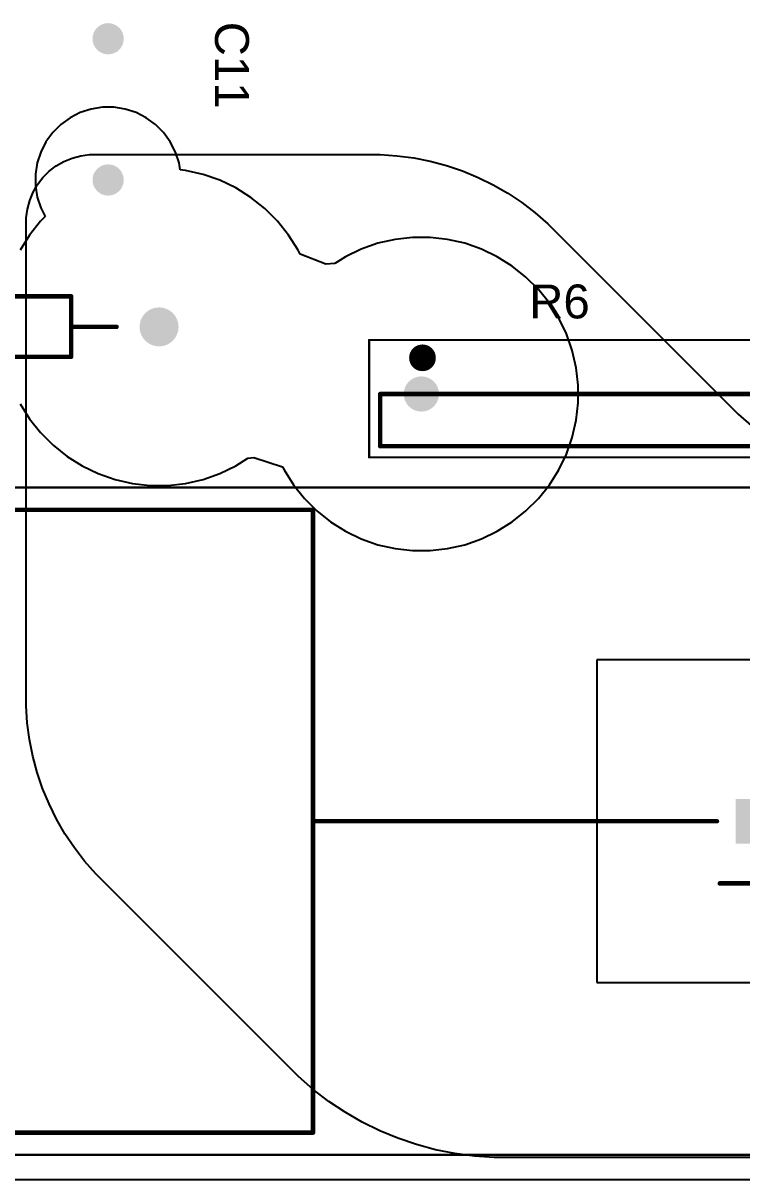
# Model space of a CAD drawing. Header units: millimetres. Extents: x 24 to 183, y 18 to 128.
# Drawn here: x 95.7 to 128, y 18.4 to 70.4 of the extents above; entities that cross this region are included whole.
import ezdxf

# ---------------------------------------------------------------- set-up
doc = ezdxf.new("R2010")
doc.units = ezdxf.units.MM
for name, color, linetype in [('BottomLayer', 5, 'Continuous'), ('BottomSolder', 6, 'Continuous'), ('Mechanical13', 56, 'Continuous'), ('Mechanical15', 56, 'Continuous'), ('Mechanical5', 56, 'Continuous'), ('MultiLayer', 9, 'Continuous'), ('PadHoleLayer', 156, 'Continuous'), ('TopLayer', 1, 'Continuous'), ('TopOverlay', 2, 'Continuous'), ('TopSolder', 216, 'Continuous')]:
    doc.layers.add(name, color=color, linetype=linetype)
doc.styles.add('Arial', font='arial.ttf', dxfattribs={"height": 0.2})

# ---------------------------------------------------------------- blocks, each defined once
blk = doc.blocks.new('C331C222KHR5HA_8')
at = {"layer": 'BottomLayer'}
h = blk.add_hatch(color=5, dxfattribs=at)
edge = h.paths.add_edge_path()
edge.add_arc((0, 0), 0.6, 0, 360)
h = blk.add_hatch(color=5, dxfattribs=at)
edge = h.paths.add_edge_path()
edge.add_arc((6.35, 0), 0.6, 0, 360)
at = {"layer": 'BottomSolder'}
h = blk.add_hatch(color=6, dxfattribs=at)
edge = h.paths.add_edge_path()
edge.add_arc((0, 0), 0.702, 0, 360)
h = blk.add_hatch(color=6, dxfattribs=at)
edge = h.paths.add_edge_path()
edge.add_arc((6.35, 0), 0.702, 0, 360)
at = {"layer": 'MultiLayer'}
h = blk.add_hatch(color=9, dxfattribs=at)
edge = h.paths.add_edge_path()
edge.add_arc((0, 0), 0.6, 0, 360)
h = blk.add_hatch(color=9, dxfattribs=at)
edge = h.paths.add_edge_path()
edge.add_arc((6.35, 0), 0.6, 0, 360)
at = {"layer": 'PadHoleLayer'}
h = blk.add_hatch(color=156, dxfattribs=at)
edge = h.paths.add_edge_path()
edge.add_arc((0, 0), 0.35, 0, 360)
h = blk.add_hatch(color=156, dxfattribs=at)
edge = h.paths.add_edge_path()
edge.add_arc((6.35, 0), 0.35, 0, 360)
at = {"layer": 'TopLayer'}
h = blk.add_hatch(color=1, dxfattribs=at)
edge = h.paths.add_edge_path()
edge.add_arc((0, 0), 0.6, 0, 360)
h = blk.add_hatch(color=1, dxfattribs=at)
edge = h.paths.add_edge_path()
edge.add_arc((6.35, 0), 0.6, 0, 360)
at = {"layer": 'TopSolder'}
h = blk.add_hatch(color=216, dxfattribs=at)
edge = h.paths.add_edge_path()
edge.add_arc((0, 0), 0.702, 0, 360)
h = blk.add_hatch(color=216, dxfattribs=at)
edge = h.paths.add_edge_path()
edge.add_arc((6.35, 0), 0.702, 0, 360)
blk = doc.blocks.new('HB3100MFZRE_25')
at = {"layer": 'BottomLayer'}
h = blk.add_hatch(color=5, dxfattribs=at)
edge = h.paths.add_edge_path()
edge.add_arc((-24.15, 1.175), 0.69, 0, 360)
h = blk.add_hatch(color=5, dxfattribs=at)
edge = h.paths.add_edge_path()
edge.add_arc((24.15, 1.175), 0.69, 0, 360)
at = {"layer": 'BottomSolder'}
h = blk.add_hatch(color=6, dxfattribs=at)
edge = h.paths.add_edge_path()
edge.add_arc((-24.15, 1.175), 0.792, 0, 360)
h = blk.add_hatch(color=6, dxfattribs=at)
edge = h.paths.add_edge_path()
edge.add_arc((24.15, 1.175), 0.792, 0, 360)
at = {"layer": 'MultiLayer'}
h = blk.add_hatch(color=9, dxfattribs=at)
edge = h.paths.add_edge_path()
edge.add_arc((-24.15, 1.175), 0.69, 0, 360)
h = blk.add_hatch(color=9, dxfattribs=at)
edge = h.paths.add_edge_path()
edge.add_arc((24.15, 1.175), 0.69, 0, 360)
at = {"layer": 'PadHoleLayer'}
h = blk.add_hatch(color=156, dxfattribs=at)
edge = h.paths.add_edge_path()
edge.add_arc((-24.15, 1.175), 0.425, 0, 360)
h = blk.add_hatch(color=156, dxfattribs=at)
edge = h.paths.add_edge_path()
edge.add_arc((24.15, 1.175), 0.425, 0, 360)
at = {"layer": 'TopLayer'}
h = blk.add_hatch(color=1, dxfattribs=at)
edge = h.paths.add_edge_path()
edge.add_arc((-24.15, 1.175), 0.69, 0, 360)
h = blk.add_hatch(color=1, dxfattribs=at)
edge = h.paths.add_edge_path()
edge.add_arc((24.15, 1.175), 0.69, 0, 360)
at = {"layer": 'TopSolder'}
h = blk.add_hatch(color=216, dxfattribs=at)
edge = h.paths.add_edge_path()
edge.add_arc((-24.15, 1.175), 0.792, 0, 360)
h = blk.add_hatch(color=216, dxfattribs=at)
edge = h.paths.add_edge_path()
edge.add_arc((24.15, 1.175), 0.792, 0, 360)
at = {"layer": 'Mechanical13', "const_width": 0.2}
for points in [[(-26, -1.175), (-26, 1.175)], [(-26, 1.175), (26, 1.175)], [(26, -1.175), (26, 1.175)], [(-26, -1.175), (26, -1.175)]]:
    blk.add_lwpolyline(points, dxfattribs=at)
at = {"layer": 'Mechanical13', "const_width": 0.1}
for points in [[(-26.05, 1.175, 1), (-25.95, 1.175, 1)], [(-26.05, 1.175, 1), (-25.95, 1.175, 1)], [(25.95, 1.175, 1), (26.05, 1.175, 1)], [(25.95, 1.175, 1), (26.05, 1.175, 1)], [(-26.05, -1.175, 1), (-25.95, -1.175, 1)], [(-26.05, -1.175, 1), (-25.95, -1.175, 1)], [(25.95, -1.175, 1), (26.05, -1.175, 1)], [(25.95, -1.175, 1), (26.05, -1.175, 1)]]:
    blk.add_lwpolyline(points, format="xyb", close=True, dxfattribs=at)
at = {"layer": 'Mechanical15', "const_width": 0.1}
for points in [[(-26.5, -1.675), (-26.5, 3.6)], [(-26.5, 3.6), (26.5, 3.6)], [(26.5, -1.675), (26.5, 3.6)], [(-26.5, -1.675), (26.5, -1.675)]]:
    blk.add_lwpolyline(points, dxfattribs=at)
at = {"layer": 'Mechanical15', "const_width": 0.05}
for points in [[(-26.525, 3.6, 1), (-26.475, 3.6, 1)], [(-26.525, 3.6, 1), (-26.475, 3.6, 1)], [(26.475, 3.6, 1), (26.525, 3.6, 1)], [(26.475, 3.6, 1), (26.525, 3.6, 1)], [(-26.525, -1.675, 1), (-26.475, -1.675, 1)], [(-26.525, -1.675, 1), (-26.475, -1.675, 1)], [(26.475, -1.675, 1), (26.525, -1.675, 1)], [(26.475, -1.675, 1), (26.525, -1.675, 1)]]:
    blk.add_lwpolyline(points, format="xyb", close=True, dxfattribs=at)
at = {"layer": 'TopOverlay', "const_width": 0.6}
for points in [[(-24.4, 2.8, -1), (-23.8, 2.8)], [(-23.8, 2.8, -1), (-24.4, 2.8)]]:
    blk.add_lwpolyline(points, format="xyb", dxfattribs=at)
at = {"layer": 'TopOverlay'}
for points, const_width in [([(-24.55, 2.8, 1), (-24.25, 2.8, 1)], 0.3), ([(-24.55, 2.8, 1), (-24.25, 2.8, 1)], 0.3), ([(-23.95, 2.8, 1), (-23.65, 2.8, 1)], 0.3), ([(-23.95, 2.8, 1), (-23.65, 2.8, 1)], 0.3), ([(-26.025, 1.2, 1), (-25.975, 1.2, 1)], 0.05), ([(-22.123, 1.143, 1), (-22.073, 1.143, 1)], 0.05), ([(21.438, 1.143, 1), (21.488, 1.143, 1)], 0.05), ([(25.629, 1.2, 1), (25.679, 1.2, 1)], 0.05), ([(25.975, 1.2, 1), (26.025, 1.2, 1)], 0.05), ([(25.975, 1.2, 1), (26.025, 1.2, 1)], 0.05), ([(-26.025, -1.175, 1), (-25.975, -1.175, 1)], 0.05), ([(-26.025, -1.175, 1), (-25.975, -1.175, 1)], 0.05), ([(-25.825, -1.175, 1), (-25.775, -1.175, 1)], 0.05), ([(-25.825, -1.175, 1), (-25.775, -1.175, 1)], 0.05), ([(25.975, -1.175, 1), (26.025, -1.175, 1)], 0.05), ([(25.975, -1.175, 1), (26.025, -1.175, 1)], 0.05)]:
    blk.add_lwpolyline(points, format="xyb", close=True, dxfattribs=dict(at, const_width=const_width))
at = {"layer": 'TopOverlay', "const_width": 0.1}
for points in [[(-26, -1.175), (-26, 1.2)], [(-22.098, 1.143), (21.463, 1.143)], [(25.654, 1.2), (26, 1.2)], [(26, -1.175), (26, 1.2)], [(-26, -1.175), (-25.8, -1.175)], [(-25.8, -1.175), (26, -1.175)]]:
    blk.add_lwpolyline(points, dxfattribs=at)
blk = doc.blocks.new('HHV1WSJT_73_2M_37')
at = {"layer": 'BottomLayer'}
h = blk.add_hatch(color=5, dxfattribs=at)
edge = h.paths.add_edge_path()
edge.add_arc((0, 0), 0.775, 0, 360)
h = blk.add_hatch(color=5, dxfattribs=at)
edge = h.paths.add_edge_path()
edge.add_arc((14.48, 0), 0.775, 0, 360)
at = {"layer": 'BottomSolder'}
h = blk.add_hatch(color=6, dxfattribs=at)
edge = h.paths.add_edge_path()
edge.add_arc((0, 0), 0.877, 0, 360)
h = blk.add_hatch(color=6, dxfattribs=at)
edge = h.paths.add_edge_path()
edge.add_arc((14.48, 0), 0.877, 0, 360)
at = {"layer": 'MultiLayer'}
h = blk.add_hatch(color=9, dxfattribs=at)
edge = h.paths.add_edge_path()
edge.add_arc((0, 0), 0.775, 0, 360)
h = blk.add_hatch(color=9, dxfattribs=at)
edge = h.paths.add_edge_path()
edge.add_arc((14.48, 0), 0.775, 0, 360)
at = {"layer": 'PadHoleLayer'}
h = blk.add_hatch(color=156, dxfattribs=at)
edge = h.paths.add_edge_path()
edge.add_arc((0, 0), 0.475, 0, 360)
h = blk.add_hatch(color=156, dxfattribs=at)
edge = h.paths.add_edge_path()
edge.add_arc((14.48, 0), 0.475, 0, 360)
at = {"layer": 'TopLayer'}
h = blk.add_hatch(color=1, dxfattribs=at)
edge = h.paths.add_edge_path()
edge.add_arc((0, 0), 0.775, 0, 360)
h = blk.add_hatch(color=1, dxfattribs=at)
edge = h.paths.add_edge_path()
edge.add_arc((14.48, 0), 0.775, 0, 360)
at = {"layer": 'TopSolder'}
h = blk.add_hatch(color=216, dxfattribs=at)
edge = h.paths.add_edge_path()
edge.add_arc((0, 0), 0.877, 0, 360)
h = blk.add_hatch(color=216, dxfattribs=at)
edge = h.paths.add_edge_path()
edge.add_arc((14.48, 0), 0.877, 0, 360)
at = {"layer": 'TopOverlay', "const_width": 0.2}
for points in [[(3.95, 1.375), (10.53, 1.375)], [(3.95, 0), (3.95, 1.375)], [(10.53, -1.345), (10.53, 1.375)], [(2.032, 0), (3.95, 0)], [(3.95, -1.345), (3.95, 0)], [(10.53, 0), (12.573, 0)], [(3.95, -1.345), (10.53, -1.345)]]:
    blk.add_lwpolyline(points, dxfattribs=at)
at = {"layer": 'TopOverlay', "const_width": 0.1}
for points in [[(3.9, 1.375, 1), (4, 1.375, 1)], [(3.9, 1.375, 1), (4, 1.375, 1)], [(10.48, 1.375, 1), (10.58, 1.375, 1)], [(10.48, 1.375, 1), (10.58, 1.375, 1)], [(1.982, 0, 1), (2.082, 0, 1)], [(3.9, 0, 1), (4, 0, 1)], [(3.9, 0, 1), (4, 0, 1)], [(3.9, 0, 1), (4, 0, 1)], [(10.48, 0, 1), (10.58, 0, 1)], [(12.523, 0, 1), (12.623, 0, 1)], [(3.9, -1.345, 1), (4, -1.345, 1)], [(3.9, -1.345, 1), (4, -1.345, 1)], [(10.48, -1.345, 1), (10.58, -1.345, 1)], [(10.48, -1.345, 1), (10.58, -1.345, 1)]]:
    blk.add_lwpolyline(points, format="xyb", close=True, dxfattribs=at)
blk = doc.blocks.new('MKP1839468134HQ_45')
at = {"layer": 'BottomLayer'}
blk.add_hatch(color=5, dxfattribs=at).paths.add_polyline_path([(1.818, 0.9), (3.618, 0.9), (3.618, -0.9), (1.818, -0.9)])
h = blk.add_hatch(color=5, dxfattribs=at)
edge = h.paths.add_edge_path()
edge.add_arc((74.216, 0), 0.9, 0, 360)
at = {"layer": 'BottomSolder'}
blk.add_hatch(color=6, dxfattribs=at).paths.add_polyline_path([(1.716, 1.002), (3.719, 1.002), (3.719, -1.002), (1.716, -1.002)])
h = blk.add_hatch(color=6, dxfattribs=at)
edge = h.paths.add_edge_path()
edge.add_arc((74.216, 0), 1.002, 0, 360)
at = {"layer": 'MultiLayer'}
blk.add_hatch(color=9, dxfattribs=at).paths.add_polyline_path([(1.818, 0.9), (3.618, 0.9), (3.618, -0.9), (1.818, -0.9)])
h = blk.add_hatch(color=9, dxfattribs=at)
edge = h.paths.add_edge_path()
edge.add_arc((74.216, 0), 0.9, 0, 360)
at = {"layer": 'PadHoleLayer'}
h = blk.add_hatch(color=156, dxfattribs=at)
edge = h.paths.add_edge_path()
edge.add_arc((2.718, 0), 0.6, 0, 360)
h = blk.add_hatch(color=156, dxfattribs=at)
edge = h.paths.add_edge_path()
edge.add_arc((74.216, 0), 0.6, 0, 360)
at = {"layer": 'TopLayer'}
blk.add_hatch(color=1, dxfattribs=at).paths.add_polyline_path([(1.818, 0.9), (3.618, 0.9), (3.618, -0.9), (1.818, -0.9)])
h = blk.add_hatch(color=1, dxfattribs=at)
edge = h.paths.add_edge_path()
edge.add_arc((74.216, 0), 0.9, 0, 360)
at = {"layer": 'TopSolder'}
blk.add_hatch(color=216, dxfattribs=at).paths.add_polyline_path([(1.716, 1.002), (3.719, 1.002), (3.719, -1.002), (1.716, -1.002)])
h = blk.add_hatch(color=216, dxfattribs=at)
edge = h.paths.add_edge_path()
edge.add_arc((74.216, 0), 1.002, 0, 360)
at = {"layer": 'Mechanical15', "const_width": 0.1}
for points in [[(0.372, 15), (0.372, -15)], [(76.191, 15), (0.372, 15)], [(76.191, 15), (76.191, -15)], [(76.191, -15), (0.372, -15)]]:
    blk.add_lwpolyline(points, dxfattribs=at)
at = {"layer": 'Mechanical15', "const_width": 0.05}
for points in [[(0.347, 15, 1), (0.397, 15, 1)], [(0.347, 15, 1), (0.397, 15, 1)], [(76.166, 15, 1), (76.216, 15, 1)], [(76.166, 15, 1), (76.216, 15, 1)], [(0.347, -15, 1), (0.397, -15, 1)], [(0.347, -15, 1), (0.397, -15, 1)], [(76.166, -15, 1), (76.216, -15, 1)], [(76.166, -15, 1), (76.216, -15, 1)]]:
    blk.add_lwpolyline(points, format="xyb", close=True, dxfattribs=at)
at = {"layer": 'Mechanical5', "const_width": 0.2}
for points in [[(22.717, 14), (22.717, -14)], [(54.217, 14), (22.717, 14)], [(54.217, 14), (54.217, -14)], [(22.717, 0), (4.563, 0)], [(72.381, 0), (54.217, 0)], [(54.217, -14), (22.717, -14)]]:
    blk.add_lwpolyline(points, dxfattribs=at)
at = {"layer": 'Mechanical5', "const_width": 0.1}
for points in [[(22.667, 14, 1), (22.767, 14, 1)], [(22.667, 14, 1), (22.767, 14, 1)], [(54.167, 14, 1), (54.267, 14, 1)], [(54.167, 14, 1), (54.267, 14, 1)], [(4.513, 0, 1), (4.613, 0, 1)], [(22.667, 0, 1), (22.767, 0, 1)], [(54.167, 0, 1), (54.267, 0, 1)], [(72.331, 0, 1), (72.431, 0, 1)], [(22.667, -14, 1), (22.767, -14, 1)], [(22.667, -14, 1), (22.767, -14, 1)], [(54.167, -14, 1), (54.267, -14, 1)], [(54.167, -14, 1), (54.267, -14, 1)]]:
    blk.add_lwpolyline(points, format="xyb", close=True, dxfattribs=at)
at = {"layer": 'TopOverlay'}
for points, const_width in [([(54.217, 14), (22.717, 14)], 0.2), ([(22.717, 14), (22.717, -14)], 0.2), ([(54.217, 14), (54.217, -14)], 0.2), ([(4.436, 2.794), (0.753, 2.794)], 0.203), ([(22.717, 0), (5.461, 0)], 0.2), ([(71.501, 0), (54.217, 0)], 0.2), ([(54.217, -14), (22.717, -14)], 0.2)]:
    blk.add_lwpolyline(points, dxfattribs=dict(at, const_width=const_width))
for points, const_width in [([(22.667, 14, 1), (22.767, 14, 1)], 0.1), ([(22.667, 14, 1), (22.767, 14, 1)], 0.1), ([(54.167, 14, 1), (54.267, 14, 1)], 0.1), ([(54.167, 14, 1), (54.267, 14, 1)], 0.1), ([(0.702, 2.794, 1), (0.804, 2.794, 1)], 0.102), ([(4.385, 2.794, 1), (4.487, 2.794, 1)], 0.102), ([(5.411, 0, 1), (5.511, 0, 1)], 0.1), ([(22.667, 0, 1), (22.767, 0, 1)], 0.1), ([(54.167, 0, 1), (54.267, 0, 1)], 0.1), ([(71.451, 0, 1), (71.551, 0, 1)], 0.1), ([(22.667, -14, 1), (22.767, -14, 1)], 0.1), ([(22.667, -14, 1), (22.767, -14, 1)], 0.1), ([(54.167, -14, 1), (54.267, -14, 1)], 0.1), ([(54.167, -14, 1), (54.267, -14, 1)], 0.1)]:
    blk.add_lwpolyline(points, format="xyb", close=True, dxfattribs=dict(at, const_width=const_width))

msp = doc.modelspace()

# ---------------------------------------------------------------- linework, layer by layer
at = {"layer": 'BottomLayer'}
for p, q in [((99.311, 66.64), (98.803, 66.56)), ((99.825, 66.64), (99.311, 66.64)), ((100.333, 66.56), (99.825, 66.64)), ((97.856, 66.167), (97.44, 65.865)), ((98.314, 66.401), (97.856, 66.167)), ((98.803, 66.56), (98.314, 66.401)), ((100.822, 66.401), (100.333, 66.56)), ((101.28, 66.167), (100.822, 66.401)), ((101.696, 65.865), (101.28, 66.167)), ((97.44, 65.865), (97.076, 65.501)), ((102.06, 65.501), (101.696, 65.865)), ((96.774, 65.085), (96.54, 64.627)), ((97.076, 65.501), (96.774, 65.085)), ((102.362, 65.085), (102.06, 65.501)), ((102.596, 64.627), (102.362, 65.085)), ((96.54, 64.627), (96.381, 64.138)), ((102.755, 64.138), (102.596, 64.627)), ((96.381, 64.138), (96.301, 63.63)), ((102.803, 63.832), (102.755, 64.138)), ((96.301, 63.63), (96.301, 63.116)), ((103.051, 63.804), (102.803, 63.832)), ((103.832, 63.626), (103.051, 63.804)), ((104.587, 63.362), (103.832, 63.626)), ((96.301, 63.116), (96.381, 62.608)), ((105.308, 63.015), (104.587, 63.362)), ((105.986, 62.589), (105.308, 63.015)), ((96.381, 62.608), (96.54, 62.119)), ((106.611, 62.09), (105.986, 62.589)), ((96.54, 62.119), (96.739, 61.729)), ((107.177, 61.524), (106.611, 62.09)), ((96.535, 61.524), (96.036, 60.899)), ((96.739, 61.729), (96.535, 61.524)), ((107.676, 60.899), (107.177, 61.524)), ((96.036, 60.899), (95.61, 60.221)), ((108.102, 60.221), (107.676, 60.899)), ((111.693, 60.529), (110.946, 60.268)), ((112.464, 60.705), (111.693, 60.529)), ((113.25, 60.793), (112.464, 60.705)), ((114.04, 60.793), (113.25, 60.793)), ((114.826, 60.705), (114.04, 60.793)), ((115.597, 60.529), (114.826, 60.705)), ((116.344, 60.268), (115.597, 60.529)), ((108.192, 60.034), (108.102, 60.221)), ((109.355, 59.585), (108.192, 60.034)), ((110.234, 59.925), (109.752, 59.622)), ((110.946, 60.268), (110.234, 59.925)), ((117.056, 59.925), (116.344, 60.268)), ((117.726, 59.504), (117.056, 59.925)), ((109.752, 59.622), (109.355, 59.585)), ((118.344, 59.011), (117.726, 59.504)), ((118.903, 58.452), (118.344, 59.011)), ((119.396, 57.834), (118.903, 58.452)), ((119.817, 57.164), (119.396, 57.834)), ((120.16, 56.452), (119.817, 57.164)), ((120.421, 55.705), (120.16, 56.452)), ((120.597, 54.934), (120.421, 55.705)), ((120.685, 54.148), (120.597, 54.934)), ((120.685, 53.358), (120.685, 54.148)), ((95.61, 53.317), (96.036, 52.639)), ((120.597, 52.572), (120.685, 53.358)), ((96.036, 52.639), (96.535, 52.014)), ((120.421, 51.801), (120.597, 52.572)), ((96.535, 52.014), (97.101, 51.448)), ((120.16, 51.054), (120.421, 51.801)), ((97.101, 51.448), (97.726, 50.949)), ((119.817, 50.342), (120.16, 51.054)), ((97.726, 50.949), (98.404, 50.523)), ((98.404, 50.523), (99.125, 50.176)), ((104.587, 50.176), (105.308, 50.523)), ((105.308, 50.523), (105.851, 50.865)), ((105.851, 50.865), (106.119, 50.904)), ((106.119, 50.904), (107.411, 50.47)), ((107.411, 50.47), (107.473, 50.342)), ((99.125, 50.176), (99.88, 49.912)), ((103.832, 49.912), (104.587, 50.176)), ((107.473, 50.342), (107.894, 49.672)), ((119.396, 49.672), (119.817, 50.342)), ((99.88, 49.912), (100.661, 49.734)), ((100.661, 49.734), (101.456, 49.644)), ((101.456, 49.644), (102.256, 49.644)), ((102.256, 49.644), (103.051, 49.734)), ((103.051, 49.734), (103.832, 49.912)), ((107.894, 49.672), (108.387, 49.054)), ((118.903, 49.054), (119.396, 49.672)), ((108.387, 49.054), (108.946, 48.495)), ((118.344, 48.495), (118.903, 49.054)), ((108.946, 48.495), (109.564, 48.002)), ((117.726, 48.002), (118.344, 48.495)), ((109.564, 48.002), (110.234, 47.581)), ((117.056, 47.581), (117.726, 48.002)), ((110.234, 47.581), (110.946, 47.238)), ((116.344, 47.238), (117.056, 47.581)), ((110.946, 47.238), (111.693, 46.977)), ((111.693, 46.977), (112.464, 46.801)), ((114.826, 46.801), (115.597, 46.977)), ((115.597, 46.977), (116.344, 47.238)), ((112.464, 46.801), (113.25, 46.712)), ((113.25, 46.712), (114.04, 46.712)), ((114.04, 46.712), (114.826, 46.801)), ((136.025, 41.794), (121.525, 41.794)), ((121.525, 41.794), (121.525, 27.294)), ((121.525, 27.294), (136.025, 27.294)), ((182.238, 18.422), (24.01, 18.422))]:
    msp.add_line(p, q, dxfattribs=at)
at = {"layer": 'TopLayer'}
for p, q in [((98.337, 64.464), (98.733, 64.516)), ((98.733, 64.516), (98.933, 64.516)), ((98.933, 64.516), (111.413, 64.516)), ((111.413, 64.516), (111.414, 64.516)), ((111.414, 64.516), (111.414, 64.516)), ((111.414, 64.516), (111.792, 64.516)), ((111.792, 64.516), (112.548, 64.466)), ((96.919, 63.765), (97.236, 64.008)), ((97.236, 64.008), (97.582, 64.208)), ((97.582, 64.208), (97.951, 64.36)), ((97.951, 64.36), (98.337, 64.464)), ((112.548, 64.466), (113.299, 64.368)), ((113.299, 64.368), (114.042, 64.22)), ((114.042, 64.22), (114.773, 64.024)), ((114.773, 64.024), (115.49, 63.78)), ((96.393, 63.165), (96.636, 63.482)), ((96.636, 63.482), (96.919, 63.765)), ((115.49, 63.78), (116.19, 63.491)), ((116.19, 63.491), (116.869, 63.156)), ((96.193, 62.819), (96.393, 63.165)), ((116.869, 63.156), (117.525, 62.777)), ((95.937, 62.064), (96.041, 62.45)), ((96.041, 62.45), (96.193, 62.819)), ((117.525, 62.777), (118.155, 62.356)), ((95.885, 61.668), (95.937, 62.064)), ((118.155, 62.356), (118.756, 61.895)), ((118.756, 61.895), (119.325, 61.396)), ((95.885, 61.468), (95.885, 61.668)), ((95.885, 61.348), (95.885, 61.468)), ((95.885, 61.468), (95.885, 61.468)), ((95.885, 61.468), (95.885, 61.468)), ((119.325, 61.396), (119.593, 61.128)), ((95.885, 40.106), (95.885, 61.348)), ((119.593, 61.128), (127.549, 53.172)), ((127.549, 53.172), (127.549, 53.172)), ((127.549, 53.172), (127.882, 52.85)), ((127.882, 52.85), (128.579, 52.238)), ((95.885, 39.727), (95.885, 40.106)), ((95.935, 38.97), (95.885, 39.727)), ((96.034, 38.218), (95.935, 38.97)), ((96.182, 37.473), (96.034, 38.218)), ((96.378, 36.74), (96.182, 37.473)), ((96.622, 36.022), (96.378, 36.74)), ((96.912, 35.321), (96.622, 36.022)), ((97.248, 34.64), (96.912, 35.321)), ((97.627, 33.983), (97.248, 34.64)), ((98.049, 33.352), (97.627, 33.983)), ((98.511, 32.75), (98.049, 33.352)), ((99.011, 32.18), (98.511, 32.75)), ((99.279, 31.912), (99.011, 32.18)), ((107.805, 23.386), (99.279, 31.912)), ((99.279, 31.912), (99.279, 31.912)), ((108.118, 23.073), (107.805, 23.386)), ((108.782, 22.491), (108.118, 23.073)), ((109.484, 21.952), (108.782, 22.491)), ((110.219, 21.461), (109.484, 21.952)), ((110.984, 21.019), (110.219, 21.461)), ((111.777, 20.628), (110.984, 21.019)), ((112.594, 20.29), (111.777, 20.628)), ((113.431, 20.006), (112.594, 20.29)), ((114.285, 19.777), (113.431, 20.006)), ((115.152, 19.604), (114.285, 19.777)), ((116.029, 19.489), (115.152, 19.604)), ((116.911, 19.431), (116.029, 19.489)), ((117.353, 19.431), (116.911, 19.431)), ((156.936, 19.431), (117.353, 19.431))]:
    msp.add_line(p, q, dxfattribs=at)

# ---------------------------------------------------------------- block references
for name, p, rotation in [('C331C222KHR5HA_8', (99.568, 63.373), 90), ('MKP1839468134HQ_45', (131.493, 34.544), 180)]:
    msp.add_blockref(name, p, dxfattribs=dict(rotation=rotation))
for name, p in [('HHV1WSJT_73_2M_37', (87.376, 56.769)), ('HB3100MFZRE_25', (137.795, 52.578))]:
    msp.add_blockref(name, p)

# ---------------------------------------------------------------- texts
at = {"layer": 'TopOverlay', "style": 'Arial'}
msp.add_text('C11', height=1.524, rotation=270, dxfattribs=at).set_placement((104.369, 70.488))
msp.add_text('R6', height=1.524, dxfattribs=at).set_placement((118.491, 57.15))

doc.saveas('drawing.dxf')
